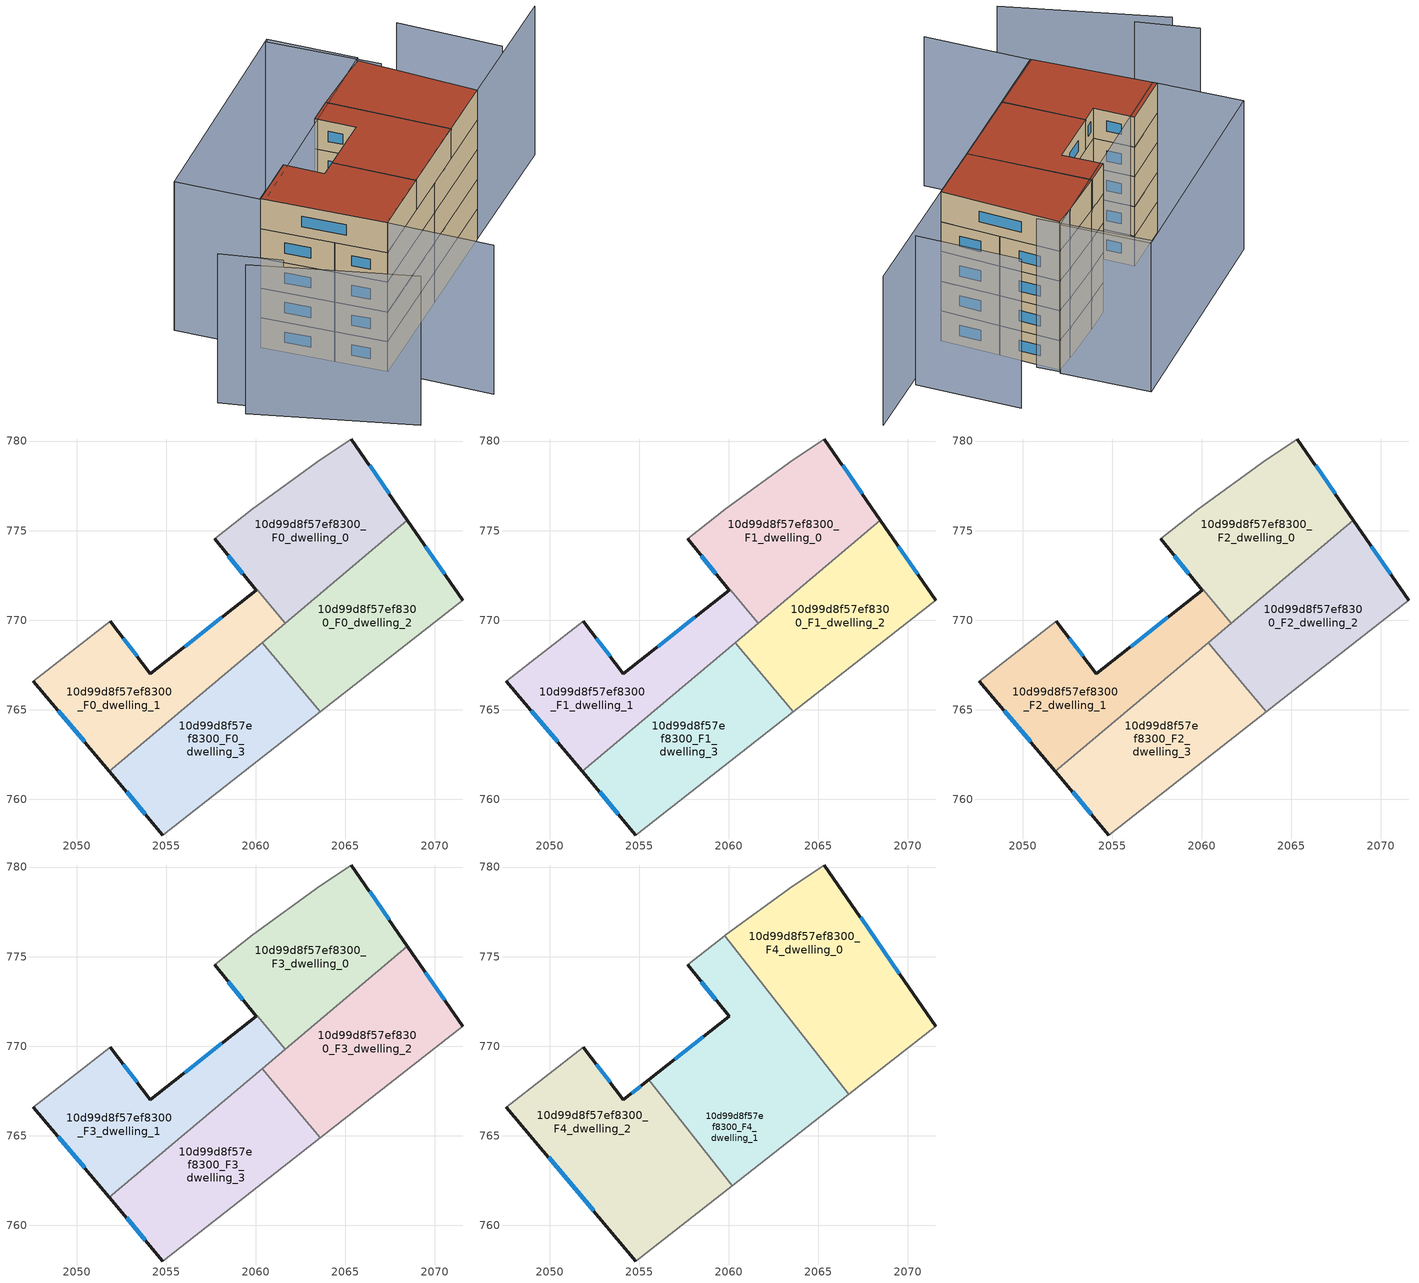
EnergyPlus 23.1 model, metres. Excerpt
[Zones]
10d99d8f57ef8300_F0_dwelling_0
 floor ground (EU_floor_Construction): 2065.34,780.11 2068.47,775.58 2061.66,769.84 2060.08,771.71 2060.03,771.66 2057.71,774.54 2059.83,776.21 2063.61,778.96 z0
 wall outside (EU_wall_Construction): 2068.47,775.58 2065.34,780.11 / 2057.71,774.54 2060.03,771.66 z0:3
 wall adiabatic (EU_wall_Construction): 2065.34,780.11 2063.61,778.96 2059.83,776.21 2057.71,774.54 z0:3
 wall to 10d99d8f57ef8300_F0_dwelling_1 (EU_wall_Construction): 2060.03,771.66 2060.08,771.71 2061.66,769.84 z0:3
 wall to 10d99d8f57ef8300_F0_dwelling_2 (EU_wall_Construction): 2061.66,769.84 2068.47,775.58 z0:3
 window (EU_Window_Construction): 2067.45,777.05 2066.36,778.64 / 2058.46,773.6 2059.27,772.6 z0.98:2.02
10d99d8f57ef8300_F0_dwelling_1
 floor ground (EU_floor_Construction): 2060.08,771.71 2061.66,769.84 2051.83,761.57 2047.59,766.59 2051.88,769.95 2054.12,767.02 2060.02,771.66 z0
 wall outside (EU_wall_Construction): 2047.59,766.59 2051.83,761.57 / 2060.02,771.66 2054.12,767.02 2051.88,769.95 z0:3
 wall adiabatic (EU_wall_Construction): 2051.88,769.95 2047.59,766.59 z0:3
 wall to 10d99d8f57ef8300_F0_dwelling_3 (EU_wall_Construction): 2051.83,761.57 2060.36,768.75 z0:3
 wall to 10d99d8f57ef8300_F0_dwelling_2 (EU_wall_Construction): 2060.36,768.75 2061.66,769.84 z0:3
 window (EU_Window_Construction): 2048.97,764.96 2050.45,763.21 / 2053.39,767.98 2052.61,769 / 2058.1,770.15 2056.04,768.53 z0.98:2.02
10d99d8f57ef8300_F0_dwelling_2
 floor ground (EU_floor_Construction): 2068.47,775.58 2071.55,771.11 2063.6,764.89 2060.36,768.75 z0
 wall outside (EU_wall_Construction): 2071.55,771.11 2068.47,775.58 z0:3
 wall to 10d99d8f57ef8300_F0_dwelling_3 (EU_wall_Construction): 2060.36,768.75 2063.6,764.89 z0:3
 wall adiabatic (EU_wall_Construction): 2063.6,764.89 2071.55,771.11 z0:3
 window (EU_Window_Construction): 2070.54,772.56 2069.47,774.12 z0.98:2.02
10d99d8f57ef8300_F0_dwelling_3
 floor ground (EU_floor_Construction): 2060.36,768.75 2063.6,764.89 2054.82,758.01 2051.83,761.57 z0
 wall outside (EU_wall_Construction): 2051.83,761.57 2054.82,758.01 z0:3
 wall adiabatic (EU_wall_Construction): 2054.82,758.01 2063.6,764.89 z0:3
 window (EU_Window_Construction): 2052.8,760.42 2053.85,759.17 z0.98:2.02
10d99d8f57ef8300_F1_dwelling_0
 floor to 10d99d8f57ef8300_F0_dwelling_0 (EU_floor_Construction): 2065.34,780.11 2068.47,775.58 2061.66,769.84 2060.08,771.71 2060.03,771.66 2057.71,774.54 2059.83,776.21 2063.61,778.96 z3
 wall outside (EU_wall_Construction): 2068.47,775.58 2065.34,780.11 / 2057.71,774.54 2060.03,771.66 z3:6
 wall adiabatic (EU_wall_Construction): 2065.34,780.11 2063.61,778.96 2059.83,776.21 2057.71,774.54 z3:6
 wall to 10d99d8f57ef8300_F1_dwelling_1 (EU_wall_Construction): 2060.03,771.66 2060.08,771.71 2061.66,769.84 z3:6
 wall to 10d99d8f57ef8300_F1_dwelling_2 (EU_wall_Construction): 2061.66,769.84 2068.47,775.58 z3:6
 window (EU_Window_Construction): 2067.45,777.05 2066.36,778.64 / 2058.46,773.6 2059.27,772.6 z3.98:5.02
10d99d8f57ef8300_F1_dwelling_1
 floor to 10d99d8f57ef8300_F0_dwelling_1 (EU_floor_Construction): 2060.08,771.71 2061.66,769.84 2051.83,761.57 2047.59,766.59 2051.88,769.95 2054.12,767.02 2060.03,771.66 z3
 wall outside (EU_wall_Construction): 2047.59,766.59 2051.83,761.57 / 2060.02,771.66 2054.12,767.02 2051.88,769.95 z3:6
 wall adiabatic (EU_wall_Construction): 2051.88,769.95 2047.59,766.59 z3:6
 wall to 10d99d8f57ef8300_F1_dwelling_3 (EU_wall_Construction): 2051.83,761.57 2060.36,768.75 z3:6
 wall to 10d99d8f57ef8300_F1_dwelling_2 (EU_wall_Construction): 2060.36,768.75 2061.66,769.84 z3:6
 window (EU_Window_Construction): 2048.97,764.96 2050.45,763.21 / 2053.39,767.98 2052.61,769 / 2058.1,770.15 2056.04,768.53 z3.98:5.02
10d99d8f57ef8300_F1_dwelling_2
 floor to 10d99d8f57ef8300_F0_dwelling_2 (EU_floor_Construction): 2068.47,775.58 2071.55,771.11 2063.6,764.89 2060.36,768.75 z3
 wall outside (EU_wall_Construction): 2071.55,771.11 2068.47,775.58 z3:6
 wall to 10d99d8f57ef8300_F1_dwelling_3 (EU_wall_Construction): 2060.36,768.75 2063.6,764.89 z3:6
 wall adiabatic (EU_wall_Construction): 2063.6,764.89 2071.55,771.11 z3:6
 window (EU_Window_Construction): 2070.54,772.56 2069.47,774.12 z3.98:5.02
10d99d8f57ef8300_F1_dwelling_3
 floor to 10d99d8f57ef8300_F0_dwelling_3 (EU_floor_Construction): 2060.36,768.75 2063.6,764.89 2054.82,758.01 2051.83,761.57 z3
 wall outside (EU_wall_Construction): 2051.83,761.57 2054.82,758.01 z3:6
 wall adiabatic (EU_wall_Construction): 2054.82,758.01 2063.6,764.89 z3:6
 window (EU_Window_Construction): 2052.8,760.42 2053.85,759.17 z3.98:5.02
10d99d8f57ef8300_F2_dwelling_0
 floor to 10d99d8f57ef8300_F1_dwelling_0 (EU_floor_Construction): 2065.34,780.11 2068.47,775.58 2061.66,769.84 2060.08,771.71 2060.03,771.66 2057.71,774.54 2059.83,776.21 2063.61,778.96 z6
 wall outside (EU_wall_Construction): 2068.47,775.58 2065.34,780.11 / 2057.71,774.54 2060.03,771.66 z6:9
 wall adiabatic (EU_wall_Construction): 2065.34,780.11 2063.61,778.96 2059.83,776.21 2057.71,774.54 z6:9
 wall to 10d99d8f57ef8300_F2_dwelling_1 (EU_wall_Construction): 2060.03,771.66 2060.08,771.71 2061.66,769.84 z6:9
 wall to 10d99d8f57ef8300_F2_dwelling_2 (EU_wall_Construction): 2061.66,769.84 2068.47,775.58 z6:9
 window (EU_Window_Construction): 2067.45,777.05 2066.36,778.64 / 2058.46,773.6 2059.27,772.6 z6.98:8.02
10d99d8f57ef8300_F2_dwelling_1
 floor to 10d99d8f57ef8300_F1_dwelling_1 (EU_floor_Construction): 2060.08,771.71 2061.66,769.84 2051.83,761.57 2047.59,766.59 2051.88,769.95 2054.12,767.02 2060.03,771.66 z6
 wall outside (EU_wall_Construction): 2047.59,766.59 2051.83,761.57 / 2060.02,771.66 2054.12,767.02 2051.88,769.95 z6:9
 wall adiabatic (EU_wall_Construction): 2051.88,769.95 2047.59,766.59 z6:9
 wall to 10d99d8f57ef8300_F2_dwelling_3 (EU_wall_Construction): 2051.83,761.57 2060.36,768.75 z6:9
 wall to 10d99d8f57ef8300_F2_dwelling_2 (EU_wall_Construction): 2060.36,768.75 2061.66,769.84 z6:9
 window (EU_Window_Construction): 2048.97,764.96 2050.45,763.21 / 2053.39,767.98 2052.61,769 / 2058.1,770.15 2056.04,768.53 z6.98:8.02
10d99d8f57ef8300_F2_dwelling_2
 floor to 10d99d8f57ef8300_F1_dwelling_2 (EU_floor_Construction): 2068.47,775.58 2071.55,771.11 2063.6,764.89 2060.36,768.75 z6
 wall outside (EU_wall_Construction): 2071.55,771.11 2068.47,775.58 z6:9
 wall to 10d99d8f57ef8300_F2_dwelling_3 (EU_wall_Construction): 2060.36,768.75 2063.6,764.89 z6:9
 wall adiabatic (EU_wall_Construction): 2063.6,764.89 2071.55,771.11 z6:9
 window (EU_Window_Construction): 2070.54,772.56 2069.47,774.12 z6.98:8.02
10d99d8f57ef8300_F2_dwelling_3
 floor to 10d99d8f57ef8300_F1_dwelling_3 (EU_floor_Construction): 2060.36,768.75 2063.6,764.89 2054.82,758.01 2051.83,761.57 z6
 wall outside (EU_wall_Construction): 2051.83,761.57 2054.82,758.01 z6:9
 wall adiabatic (EU_wall_Construction): 2054.82,758.01 2063.6,764.89 z6:9
 window (EU_Window_Construction): 2052.8,760.42 2053.85,759.17 z6.98:8.02
10d99d8f57ef8300_F3_dwelling_0
 floor to 10d99d8f57ef8300_F2_dwelling_0 (EU_floor_Construction): 2065.34,780.11 2068.47,775.58 2061.66,769.84 2060.08,771.71 2060.03,771.66 2057.71,774.54 2059.83,776.21 2063.61,778.96 z9
 wall outside (EU_wall_Construction): 2068.47,775.58 2065.34,780.11 / 2057.71,774.54 2060.03,771.66 z9:12
 wall adiabatic (EU_wall_Construction): 2065.34,780.11 2063.61,778.96 2059.83,776.21 2057.71,774.54 z9:12
 wall to 10d99d8f57ef8300_F3_dwelling_1 (EU_wall_Construction): 2060.03,771.66 2060.08,771.71 2061.66,769.84 z9:12
 wall to 10d99d8f57ef8300_F3_dwelling_2 (EU_wall_Construction): 2061.66,769.84 2068.47,775.58 z9:12
 window (EU_Window_Construction): 2067.45,777.05 2066.36,778.64 / 2058.46,773.6 2059.27,772.6 z9.98:11.02
10d99d8f57ef8300_F3_dwelling_1
 floor to 10d99d8f57ef8300_F2_dwelling_1 (EU_floor_Construction): 2060.08,771.71 2061.66,769.84 2051.83,761.57 2047.59,766.59 2051.88,769.95 2054.12,767.02 2060.03,771.66 z9
 wall outside (EU_wall_Construction): 2047.59,766.59 2051.83,761.57 / 2060.02,771.66 2054.12,767.02 2051.88,769.95 z9:12
 wall adiabatic (EU_wall_Construction): 2051.88,769.95 2047.59,766.59 z9:12
 wall to 10d99d8f57ef8300_F3_dwelling_3 (EU_wall_Construction): 2051.83,761.57 2060.36,768.75 z9:12
 wall to 10d99d8f57ef8300_F3_dwelling_2 (EU_wall_Construction): 2060.36,768.75 2061.66,769.84 z9:12
 window (EU_Window_Construction): 2048.97,764.96 2050.45,763.21 / 2053.39,767.98 2052.61,769 / 2058.1,770.15 2056.04,768.53 z9.98:11.02
10d99d8f57ef8300_F3_dwelling_2
 floor to 10d99d8f57ef8300_F2_dwelling_2 (EU_floor_Construction): 2068.47,775.58 2071.55,771.11 2063.6,764.89 2060.36,768.75 z9
 wall outside (EU_wall_Construction): 2071.55,771.11 2068.47,775.58 z9:12
 wall to 10d99d8f57ef8300_F3_dwelling_3 (EU_wall_Construction): 2060.36,768.75 2063.6,764.89 z9:12
 wall adiabatic (EU_wall_Construction): 2063.6,764.89 2071.55,771.11 z9:12
 window (EU_Window_Construction): 2070.54,772.56 2069.47,774.12 z9.98:11.02
10d99d8f57ef8300_F3_dwelling_3
 floor to 10d99d8f57ef8300_F2_dwelling_3 (EU_floor_Construction): 2060.36,768.75 2063.6,764.89 2054.82,758.01 2051.83,761.57 z9
 wall outside (EU_wall_Construction): 2051.83,761.57 2054.82,758.01 z9:12
 wall adiabatic (EU_wall_Construction): 2054.82,758.01 2063.6,764.89 z9:12
 window (EU_Window_Construction): 2052.8,760.42 2053.85,759.17 z9.98:11.02
10d99d8f57ef8300_F4_dwelling_0
 floor to 10d99d8f57ef8300_F3_dwelling_0 (EU_floor_Construction): 2065.34,780.11 2068.47,775.58 2063.51,771.4 2059.78,776.17 2059.83,776.21 2063.61,778.96 z12
 floor to 10d99d8f57ef8300_F3_dwelling_2 (EU_floor_Construction): 2068.47,775.58 2071.55,771.11 2066.71,767.32 2063.51,771.4 z12
 wall outside (EU_wall_Construction): 2071.55,771.11 2065.34,780.11 z12:15
 wall adiabatic (EU_wall_Construction): 2066.71,767.32 2071.55,771.11 / 2065.34,780.11 2063.61,778.96 2059.83,776.21 2059.78,776.17 z12:15
 wall to 10d99d8f57ef8300_F4_dwelling_1 (EU_wall_Construction): 2059.78,776.17 2066.71,767.32 z12:15
 window (EU_Window_Construction): 2069.53,774.04 2067.36,777.19 z12.98:14.02
 roof outside (EU_roof_Construction): 2071.55,771.11 2065.34,780.11 2063.61,778.96 2059.83,776.21 2059.78,776.17 2066.71,767.32 z15
10d99d8f57ef8300_F4_dwelling_1
 floor to 10d99d8f57ef8300_F3_dwelling_3 (EU_floor_Construction): 2060.36,768.75 2063.6,764.89 2060.19,762.21 2057.17,766.07 z12
 floor to 10d99d8f57ef8300_F3_dwelling_0 (EU_floor_Construction): 2059.78,776.17 2063.51,771.4 2061.66,769.84 2060.08,771.71 2060.03,771.66 2057.71,774.54 z12
 floor to 10d99d8f57ef8300_F3_dwelling_1 (EU_floor_Construction): 2060.08,771.71 2061.66,769.84 2057.17,766.07 2055.54,768.14 2060.03,771.66 z12
 floor to 10d99d8f57ef8300_F3_dwelling_2 (EU_floor_Construction): 2063.51,771.4 2066.71,767.32 2063.6,764.89 2060.36,768.75 z12
 wall outside (EU_wall_Construction): 2057.7,774.53 2060.03,771.66 2055.54,768.14 z12:15
 wall adiabatic (EU_wall_Construction): 2060.19,762.21 2066.71,767.32 / 2059.78,776.17 2057.7,774.53 z12:15
 wall to 10d99d8f57ef8300_F4_dwelling_2 (EU_wall_Construction): 2055.54,768.14 2060.19,762.21 z12:15
 window (EU_Window_Construction): 2058.57,770.52 2057,769.29 / 2058.46,773.6 2059.27,772.6 z12.98:14.02
 roof outside (EU_roof_Construction): 2066.71,767.32 2059.78,776.17 2057.7,774.53 2060.03,771.66 2055.54,768.14 2060.19,762.21 z15
10d99d8f57ef8300_F4_dwelling_2
 floor to 10d99d8f57ef8300_F3_dwelling_1 (EU_floor_Construction): 2055.54,768.14 2057.17,766.07 2051.83,761.57 2047.59,766.59 2051.88,769.95 2054.12,767.02 z12
 floor to 10d99d8f57ef8300_F3_dwelling_3 (EU_floor_Construction): 2057.17,766.07 2060.19,762.21 2054.82,758.01 2051.83,761.57 z12
 wall outside (EU_wall_Construction): 2055.54,768.14 2054.12,767.02 2051.88,769.95 / 2047.59,766.59 2054.82,758.01 z12:15
 wall adiabatic (EU_wall_Construction): 2054.82,758.01 2060.19,762.21 / 2051.88,769.95 2047.59,766.59 z12:15
 window (EU_Window_Construction): 2055.08,767.78 2054.59,767.39 / 2049.95,763.8 2052.47,760.8 / 2053.39,767.98 2052.61,769 z12.98:14.02
 roof outside (EU_roof_Construction): 2060.19,762.21 2055.54,768.14 2054.12,767.02 2051.88,769.95 2047.59,766.59 2054.82,758.01 z15
shading: 2041.39,758.77 2053.06,749.7 / 2040.25,761.39 2044.45,757.7 / 2060.66,750.51 2054.77,758.09 / 2054.77,758.09 2082.24,779.46 / 2076.77,775.68 2071.06,783.28 / 2066.75,778.73 2060.17,786.56 / 2042.75,772.55 2060.47,786.82 / 2060.47,786.82 2065.55,780.52 / 2065.55,780.52 2047.82,766.25 / 2047.82,766.25 2042.75,772.55 z0:15
[Building]
EU S2 Campaign: North Axis=0; Terrain=City; Solar Distribution=FullExterior
[Site:Location]
Bologna: Latitude=44.5; Longitude=11.25; Time Zone=1; Elevation=37
[SizingPeriod:WeatherFileDays]
AnnualSizingPeriod: Begin Month=1; Begin Day of Month=1; End Month=12; End Day of Month=31; Day of Week for Start Day=Monday; Use Weather File Daylight Saving Period=No; Use Weather File Rain and Snow Indicators=No
[MATERIAL]
EU_InternalMass_Material: Roughness=MediumRough; Thickness=0.1; Conductivity=1; Density=1800; Specific Heat=900; Thermal Absorptance=0.9; Solar Absorptance=0.7; Visible Absorptance=0.7
[MATERIAL:NOMASS] Roughness=MediumRough; Thermal Absorptance=0.9; Solar Absorptance=0.7; Visible Absorptance=0.7
Name | Thermal Resistance
EU_wall_NoMass | 0.905828
EU_roof_NoMass | 0.37593
EU_floor_NoMass | 0.67114
[WINDOWMATERIAL:SIMPLEGLAZINGSYSTEM]
EU_Window_SimpleGlazing: UFactor=4.52486; Solar Heat Gain Coefficient=0.85; Visible Transmittance=0.85
[CONSTRUCTION]
EU_wall_Construction: EU_wall_NoMass
EU_roof_Construction: EU_roof_NoMass
EU_floor_Construction: EU_floor_NoMass
EU_Window_Construction: EU_Window_SimpleGlazing
EU_InternalMass_Construction: EU_InternalMass_Material
[ZONE] Type=1; Multiplier=1; Ceiling Height=autocalculate; Floor Area=autocalculate; Part of Total Floor Area=Yes
Name | Volume
10d99d8f57ef8300_F0_dwelling_0; 10d99d8f57ef8300_F1_dwelling_0; 10d99d8f57ef8300_F2_dwelling_0; 10d99d8f57ef8300_F3_dwelling_0 | 162.51
10d99d8f57ef8300_F4_dwelling_0 | 216.125
10d99d8f57ef8300_F0_dwelling_1 | 161.642
10d99d8f57ef8300_F1_dwelling_1; 10d99d8f57ef8300_F2_dwelling_1; 10d99d8f57ef8300_F3_dwelling_1 | 161.65
10d99d8f57ef8300_F4_dwelling_1 | 216.12
10d99d8f57ef8300_F0_dwelling_2; 10d99d8f57ef8300_F1_dwelling_2; 10d99d8f57ef8300_F2_dwelling_2; 10d99d8f57ef8300_F3_dwelling_2 | 162.086
10d99d8f57ef8300_F4_dwelling_2 | 216.117
10d99d8f57ef8300_F0_dwelling_3; 10d99d8f57ef8300_F1_dwelling_3; 10d99d8f57ef8300_F2_dwelling_3; 10d99d8f57ef8300_F3_dwelling_3 | 162.104
[INTERNALMASS] Construction=EU_InternalMass_Construction
Name | Zone or ZoneList | Surface Area
10d99d8f57ef8300_F0_dwelling_0_EU_InternalMass | 10d99d8f57ef8300_F0_dwelling_0 | 54.175
10d99d8f57ef8300_F0_dwelling_1_EU_InternalMass | 10d99d8f57ef8300_F0_dwelling_1 | 53.8806
10d99d8f57ef8300_F0_dwelling_2_EU_InternalMass | 10d99d8f57ef8300_F0_dwelling_2 | 54.0289
10d99d8f57ef8300_F0_dwelling_3_EU_InternalMass | 10d99d8f57ef8300_F0_dwelling_3 | 54.0345
10d99d8f57ef8300_F1_dwelling_0_EU_InternalMass | 10d99d8f57ef8300_F1_dwelling_0 | 54.175
10d99d8f57ef8300_F1_dwelling_1_EU_InternalMass | 10d99d8f57ef8300_F1_dwelling_1 | 53.8806
10d99d8f57ef8300_F1_dwelling_2_EU_InternalMass | 10d99d8f57ef8300_F1_dwelling_2 | 54.0289
10d99d8f57ef8300_F1_dwelling_3_EU_InternalMass | 10d99d8f57ef8300_F1_dwelling_3 | 54.0345
10d99d8f57ef8300_F2_dwelling_0_EU_InternalMass | 10d99d8f57ef8300_F2_dwelling_0 | 54.175
10d99d8f57ef8300_F2_dwelling_1_EU_InternalMass | 10d99d8f57ef8300_F2_dwelling_1 | 53.8806
10d99d8f57ef8300_F2_dwelling_2_EU_InternalMass | 10d99d8f57ef8300_F2_dwelling_2 | 54.0289
10d99d8f57ef8300_F2_dwelling_3_EU_InternalMass | 10d99d8f57ef8300_F2_dwelling_3 | 54.0345
10d99d8f57ef8300_F3_dwelling_0_EU_InternalMass | 10d99d8f57ef8300_F3_dwelling_0 | 54.175
10d99d8f57ef8300_F3_dwelling_1_EU_InternalMass | 10d99d8f57ef8300_F3_dwelling_1 | 53.8806
10d99d8f57ef8300_F3_dwelling_2_EU_InternalMass | 10d99d8f57ef8300_F3_dwelling_2 | 54.0289
10d99d8f57ef8300_F3_dwelling_3_EU_InternalMass | 10d99d8f57ef8300_F3_dwelling_3 | 54.0345
10d99d8f57ef8300_F4_dwelling_0_EU_InternalMass | 10d99d8f57ef8300_F4_dwelling_0 | 72.0419
10d99d8f57ef8300_F4_dwelling_1_EU_InternalMass | 10d99d8f57ef8300_F4_dwelling_1 | 72.0401
10d99d8f57ef8300_F4_dwelling_2_EU_InternalMass | 10d99d8f57ef8300_F4_dwelling_2 | 72.0391
[OTHEREQUIPMENT] Fuel Type=Electricity; Design Level Calculation Method=Watts/Area; Power per Zone Floor Area=1; Fraction Latent=0; Fraction Radiant=0; Fraction Lost=0; Carbon Dioxide Generation Rate=0; EndUse Subcategory=EU_Step8_InternalGains
Name | Zone or ZoneList or Space or SpaceList | Schedule
EU_Step8_InternalGain_10d99d8f57ef8300_F0_dwelling_0_f000 | 10d99d8f57ef8300_F0_dwelling_0 | EU_Step8_GainSchedule_10d99d8f57ef8300_F0_dwelling_0_f000
EU_Step8_InternalGain_10d99d8f57ef8300_F0_dwelling_1_f000 | 10d99d8f57ef8300_F0_dwelling_1 | EU_Step8_GainSchedule_10d99d8f57ef8300_F0_dwelling_1_f000
EU_Step8_InternalGain_10d99d8f57ef8300_F0_dwelling_2_f000 | 10d99d8f57ef8300_F0_dwelling_2 | EU_Step8_GainSchedule_10d99d8f57ef8300_F0_dwelling_2_f000
EU_Step8_InternalGain_10d99d8f57ef8300_F0_dwelling_3_f000 | 10d99d8f57ef8300_F0_dwelling_3 | EU_Step8_GainSchedule_10d99d8f57ef8300_F0_dwelling_3_f000
EU_Step8_InternalGain_10d99d8f57ef8300_F1_dwelling_0_f000 | 10d99d8f57ef8300_F1_dwelling_0 | EU_Step8_GainSchedule_10d99d8f57ef8300_F1_dwelling_0_f000
EU_Step8_InternalGain_10d99d8f57ef8300_F1_dwelling_1_f000 | 10d99d8f57ef8300_F1_dwelling_1 | EU_Step8_GainSchedule_10d99d8f57ef8300_F1_dwelling_1_f000
EU_Step8_InternalGain_10d99d8f57ef8300_F1_dwelling_2_f000 | 10d99d8f57ef8300_F1_dwelling_2 | EU_Step8_GainSchedule_10d99d8f57ef8300_F1_dwelling_2_f000
EU_Step8_InternalGain_10d99d8f57ef8300_F1_dwelling_3_f000 | 10d99d8f57ef8300_F1_dwelling_3 | EU_Step8_GainSchedule_10d99d8f57ef8300_F1_dwelling_3_f000
EU_Step8_InternalGain_10d99d8f57ef8300_F2_dwelling_0_f000 | 10d99d8f57ef8300_F2_dwelling_0 | EU_Step8_GainSchedule_10d99d8f57ef8300_F2_dwelling_0_f000
EU_Step8_InternalGain_10d99d8f57ef8300_F2_dwelling_1_f000 | 10d99d8f57ef8300_F2_dwelling_1 | EU_Step8_GainSchedule_10d99d8f57ef8300_F2_dwelling_1_f000
EU_Step8_InternalGain_10d99d8f57ef8300_F2_dwelling_2_f000 | 10d99d8f57ef8300_F2_dwelling_2 | EU_Step8_GainSchedule_10d99d8f57ef8300_F2_dwelling_2_f000
EU_Step8_InternalGain_10d99d8f57ef8300_F2_dwelling_3_f000 | 10d99d8f57ef8300_F2_dwelling_3 | EU_Step8_GainSchedule_10d99d8f57ef8300_F2_dwelling_3_f000
EU_Step8_InternalGain_10d99d8f57ef8300_F3_dwelling_0_f000 | 10d99d8f57ef8300_F3_dwelling_0 | EU_Step8_GainSchedule_10d99d8f57ef8300_F3_dwelling_0_f000
EU_Step8_InternalGain_10d99d8f57ef8300_F3_dwelling_1_f000 | 10d99d8f57ef8300_F3_dwelling_1 | EU_Step8_GainSchedule_10d99d8f57ef8300_F3_dwelling_1_f000
EU_Step8_InternalGain_10d99d8f57ef8300_F3_dwelling_2_f000 | 10d99d8f57ef8300_F3_dwelling_2 | EU_Step8_GainSchedule_10d99d8f57ef8300_F3_dwelling_2_f000
EU_Step8_InternalGain_10d99d8f57ef8300_F3_dwelling_3_f000 | 10d99d8f57ef8300_F3_dwelling_3 | EU_Step8_GainSchedule_10d99d8f57ef8300_F3_dwelling_3_f000
EU_Step8_InternalGain_10d99d8f57ef8300_F4_dwelling_0_f000 | 10d99d8f57ef8300_F4_dwelling_0 | EU_Step8_GainSchedule_10d99d8f57ef8300_F4_dwelling_0_f000
EU_Step8_InternalGain_10d99d8f57ef8300_F4_dwelling_1_f000 | 10d99d8f57ef8300_F4_dwelling_1 | EU_Step8_GainSchedule_10d99d8f57ef8300_F4_dwelling_1_f000
EU_Step8_InternalGain_10d99d8f57ef8300_F4_dwelling_2_f000 | 10d99d8f57ef8300_F4_dwelling_2 | EU_Step8_GainSchedule_10d99d8f57ef8300_F4_dwelling_2_f000
[ZONEVENTILATION:DESIGNFLOWRATE] Schedule=EU_AlwaysOn; Design Flow Rate Calculation Method=AirChanges/Hour; Air Changes per Hour=0.73129; Ventilation Type=Natural; Fan Pressure Rise=0; Fan Total Efficiency=1; Constant Term Coefficient=1; Temperature Term Coefficient=0; Velocity Term Coefficient=0; Velocity Squared Term Coefficient=0; Minimum Indoor Temperature=-100; Maximum Indoor Temperature=100; Delta Temperature=-100; Minimum Outdoor Temperature=-100; Maximum Outdoor Temperature=100; Maximum Wind Speed=40
Name | Zone or ZoneList or Space or SpaceList
EU_ConstantAir_10d99d8f57ef8300_F0_dwelling_0 | 10d99d8f57ef8300_F0_dwelling_0
EU_ConstantAir_10d99d8f57ef8300_F0_dwelling_1 | 10d99d8f57ef8300_F0_dwelling_1
EU_ConstantAir_10d99d8f57ef8300_F0_dwelling_2 | 10d99d8f57ef8300_F0_dwelling_2
EU_ConstantAir_10d99d8f57ef8300_F0_dwelling_3 | 10d99d8f57ef8300_F0_dwelling_3
EU_ConstantAir_10d99d8f57ef8300_F1_dwelling_0 | 10d99d8f57ef8300_F1_dwelling_0
EU_ConstantAir_10d99d8f57ef8300_F1_dwelling_1 | 10d99d8f57ef8300_F1_dwelling_1
EU_ConstantAir_10d99d8f57ef8300_F1_dwelling_2 | 10d99d8f57ef8300_F1_dwelling_2
EU_ConstantAir_10d99d8f57ef8300_F1_dwelling_3 | 10d99d8f57ef8300_F1_dwelling_3
EU_ConstantAir_10d99d8f57ef8300_F2_dwelling_0 | 10d99d8f57ef8300_F2_dwelling_0
EU_ConstantAir_10d99d8f57ef8300_F2_dwelling_1 | 10d99d8f57ef8300_F2_dwelling_1
EU_ConstantAir_10d99d8f57ef8300_F2_dwelling_2 | 10d99d8f57ef8300_F2_dwelling_2
EU_ConstantAir_10d99d8f57ef8300_F2_dwelling_3 | 10d99d8f57ef8300_F2_dwelling_3
EU_ConstantAir_10d99d8f57ef8300_F3_dwelling_0 | 10d99d8f57ef8300_F3_dwelling_0
EU_ConstantAir_10d99d8f57ef8300_F3_dwelling_1 | 10d99d8f57ef8300_F3_dwelling_1
EU_ConstantAir_10d99d8f57ef8300_F3_dwelling_2 | 10d99d8f57ef8300_F3_dwelling_2
EU_ConstantAir_10d99d8f57ef8300_F3_dwelling_3 | 10d99d8f57ef8300_F3_dwelling_3
EU_ConstantAir_10d99d8f57ef8300_F4_dwelling_0 | 10d99d8f57ef8300_F4_dwelling_0
EU_ConstantAir_10d99d8f57ef8300_F4_dwelling_1 | 10d99d8f57ef8300_F4_dwelling_1
EU_ConstantAir_10d99d8f57ef8300_F4_dwelling_2 | 10d99d8f57ef8300_F4_dwelling_2
[HVACTEMPLATE:THERMOSTAT] Constant Heating Setpoint=20; Constant Cooling Setpoint=50
EU_HeatOnly_10d99d8f57ef8300_F0_dwelling_0; EU_HeatOnly_10d99d8f57ef8300_F0_dwelling_1; EU_HeatOnly_10d99d8f57ef8300_F0_dwelling_2; EU_HeatOnly_10d99d8f57ef8300_F0_dwelling_3; EU_HeatOnly_10d99d8f57ef8300_F1_dwelling_0; EU_HeatOnly_10d99d8f57ef8300_F1_dwelling_1; EU_HeatOnly_10d99d8f57ef8300_F1_dwelling_2; EU_HeatOnly_10d99d8f57ef8300_F1_dwelling_3; EU_HeatOnly_10d99d8f57ef8300_F2_dwelling_0; EU_HeatOnly_10d99d8f57ef8300_F2_dwelling_1; EU_HeatOnly_10d99d8f57ef8300_F2_dwelling_2; EU_HeatOnly_10d99d8f57ef8300_F2_dwelling_3; EU_HeatOnly_10d99d8f57ef8300_F3_dwelling_0; EU_HeatOnly_10d99d8f57ef8300_F3_dwelling_1; EU_HeatOnly_10d99d8f57ef8300_F3_dwelling_2; EU_HeatOnly_10d99d8f57ef8300_F3_dwelling_3; EU_HeatOnly_10d99d8f57ef8300_F4_dwelling_0; EU_HeatOnly_10d99d8f57ef8300_F4_dwelling_1; EU_HeatOnly_10d99d8f57ef8300_F4_dwelling_2
[HVACTEMPLATE:ZONE:IDEALLOADSAIRSYSTEM] System Availability Schedule=EU_AlwaysOn; Maximum Heating Supply Air Temperature=50; Minimum Cooling Supply Air Temperature=13; Maximum Heating Supply Air Humidity Ratio=0.0156; Minimum Cooling Supply Air Humidity Ratio=0.0077; Heating Limit=NoLimit; Cooling Limit=NoLimit; Heating Availability Schedule=EU_AlwaysOn; Cooling Availability Schedule=EU_CoolingOff; Dehumidification Control Type=ConstantSensibleHeatRatio; Cooling Sensible Heat Ratio=0.7; Dehumidification Setpoint=60; Humidification Control Type=None; Humidification Setpoint=30; Outdoor Air Method=None; Outdoor Air Flow Rate per Person=0.00944; Outdoor Air Flow Rate per Zone Floor Area=0; Outdoor Air Flow Rate per Zone=0; Demand Controlled Ventilation Type=None; Outdoor Air Economizer Type=NoEconomizer; Heat Recovery Type=None; Sensible Heat Recovery Effectiveness=0.7; Latent Heat Recovery Effectiveness=0.65
Name | Template Thermostat
10d99d8f57ef8300_F0_dwelling_0 | EU_HeatOnly_10d99d8f57ef8300_F0_dwelling_0
10d99d8f57ef8300_F0_dwelling_1 | EU_HeatOnly_10d99d8f57ef8300_F0_dwelling_1
10d99d8f57ef8300_F0_dwelling_2 | EU_HeatOnly_10d99d8f57ef8300_F0_dwelling_2
10d99d8f57ef8300_F0_dwelling_3 | EU_HeatOnly_10d99d8f57ef8300_F0_dwelling_3
10d99d8f57ef8300_F1_dwelling_0 | EU_HeatOnly_10d99d8f57ef8300_F1_dwelling_0
10d99d8f57ef8300_F1_dwelling_1 | EU_HeatOnly_10d99d8f57ef8300_F1_dwelling_1
10d99d8f57ef8300_F1_dwelling_2 | EU_HeatOnly_10d99d8f57ef8300_F1_dwelling_2
10d99d8f57ef8300_F1_dwelling_3 | EU_HeatOnly_10d99d8f57ef8300_F1_dwelling_3
10d99d8f57ef8300_F2_dwelling_0 | EU_HeatOnly_10d99d8f57ef8300_F2_dwelling_0
10d99d8f57ef8300_F2_dwelling_1 | EU_HeatOnly_10d99d8f57ef8300_F2_dwelling_1
10d99d8f57ef8300_F2_dwelling_2 | EU_HeatOnly_10d99d8f57ef8300_F2_dwelling_2
10d99d8f57ef8300_F2_dwelling_3 | EU_HeatOnly_10d99d8f57ef8300_F2_dwelling_3
10d99d8f57ef8300_F3_dwelling_0 | EU_HeatOnly_10d99d8f57ef8300_F3_dwelling_0
10d99d8f57ef8300_F3_dwelling_1 | EU_HeatOnly_10d99d8f57ef8300_F3_dwelling_1
10d99d8f57ef8300_F3_dwelling_2 | EU_HeatOnly_10d99d8f57ef8300_F3_dwelling_2
10d99d8f57ef8300_F3_dwelling_3 | EU_HeatOnly_10d99d8f57ef8300_F3_dwelling_3
10d99d8f57ef8300_F4_dwelling_0 | EU_HeatOnly_10d99d8f57ef8300_F4_dwelling_0
10d99d8f57ef8300_F4_dwelling_1 | EU_HeatOnly_10d99d8f57ef8300_F4_dwelling_1
10d99d8f57ef8300_F4_dwelling_2 | EU_HeatOnly_10d99d8f57ef8300_F4_dwelling_2
[SIZING:ZONE] Zone Cooling Design Supply Air Temperature Input Method=SupplyAirTemperature; Zone Cooling Design Supply Air Temperature=13; Zone Heating Design Supply Air Temperature Input Method=SupplyAirTemperature; Zone Heating Design Supply Air Temperature=50; Zone Cooling Design Supply Air Humidity Ratio=0.008; Zone Heating Design Supply Air Humidity Ratio=0.008; Cooling Design Air Flow Method=DesignDay; Cooling Design Air Flow Rate=0; Cooling Minimum Air Flow per Zone Floor Area=0.000762; Cooling Minimum Air Flow=0; Cooling Minimum Air Flow Fraction=0.2; Heating Design Air Flow Method=DesignDay; Heating Design Air Flow Rate=0; Heating Maximum Air Flow per Zone Floor Area=0.002032; Heating Maximum Air Flow=0.141576; Heating Maximum Air Flow Fraction=0.3; Account for Dedicated Outdoor Air System=No; Dedicated Outdoor Air System Control Strategy=NeutralSupplyAir; Dedicated Outdoor Air Low Setpoint Temperature for Design=autosize; Dedicated Outdoor Air High Setpoint Temperature for Design=autosize; Zone Load Sizing Method=Sensible Load Only No Latent Load; Zone Latent Cooling Design Supply Air Humidity Ratio Input Method=HumidityRatioDifference; Zone Cooling Design Supply Air Humidity Ratio Difference=0.005; Zone Latent Heating Design Supply Air Humidity Ratio Input Method=HumidityRatioDifference; Zone Humidification Design Supply Air Humidity Ratio Difference=0.005
10d99d8f57ef8300_F0_dwelling_0; 10d99d8f57ef8300_F0_dwelling_1; 10d99d8f57ef8300_F0_dwelling_2; 10d99d8f57ef8300_F0_dwelling_3; 10d99d8f57ef8300_F1_dwelling_0; 10d99d8f57ef8300_F1_dwelling_1; 10d99d8f57ef8300_F1_dwelling_2; 10d99d8f57ef8300_F1_dwelling_3; 10d99d8f57ef8300_F2_dwelling_0; 10d99d8f57ef8300_F2_dwelling_1; 10d99d8f57ef8300_F2_dwelling_2; 10d99d8f57ef8300_F2_dwelling_3; 10d99d8f57ef8300_F3_dwelling_0; 10d99d8f57ef8300_F3_dwelling_1; 10d99d8f57ef8300_F3_dwelling_2; 10d99d8f57ef8300_F3_dwelling_3; 10d99d8f57ef8300_F4_dwelling_0; 10d99d8f57ef8300_F4_dwelling_1; 10d99d8f57ef8300_F4_dwelling_2
[SCHEDULE:CONSTANT]
Name | Hourly Value
EU_AlwaysOn | 1
EU_CoolingOff | 0
[SCHEDULE:FILE] Column Number=1; Rows to Skip at Top=0; Number of Hours of Data=8760; Column Separator=Comma; Interpolate to Timestep=No; Minutes per Item=60; Adjust Schedule for Daylight Savings=Yes
Name | File
EU_Step8_GainSchedule_10d99d8f57ef8300_F0_dwelling_0_f000 | ../../schedules/10d99d8f57ef8300/10d99d8f57ef8300_F0_dwelling_0_f000_gain.csv
EU_Step8_GainSchedule_10d99d8f57ef8300_F0_dwelling_1_f000 | ../../schedules/10d99d8f57ef8300/10d99d8f57ef8300_F0_dwelling_1_f000_gain.csv
EU_Step8_GainSchedule_10d99d8f57ef8300_F0_dwelling_2_f000 | ../../schedules/10d99d8f57ef8300/10d99d8f57ef8300_F0_dwelling_2_f000_gain.csv
EU_Step8_GainSchedule_10d99d8f57ef8300_F0_dwelling_3_f000 | ../../schedules/10d99d8f57ef8300/10d99d8f57ef8300_F0_dwelling_3_f000_gain.csv
EU_Step8_GainSchedule_10d99d8f57ef8300_F1_dwelling_0_f000 | ../../schedules/10d99d8f57ef8300/10d99d8f57ef8300_F1_dwelling_0_f000_gain.csv
EU_Step8_GainSchedule_10d99d8f57ef8300_F1_dwelling_1_f000 | ../../schedules/10d99d8f57ef8300/10d99d8f57ef8300_F1_dwelling_1_f000_gain.csv
EU_Step8_GainSchedule_10d99d8f57ef8300_F1_dwelling_2_f000 | ../../schedules/10d99d8f57ef8300/10d99d8f57ef8300_F1_dwelling_2_f000_gain.csv
EU_Step8_GainSchedule_10d99d8f57ef8300_F1_dwelling_3_f000 | ../../schedules/10d99d8f57ef8300/10d99d8f57ef8300_F1_dwelling_3_f000_gain.csv
EU_Step8_GainSchedule_10d99d8f57ef8300_F2_dwelling_0_f000 | ../../schedules/10d99d8f57ef8300/10d99d8f57ef8300_F2_dwelling_0_f000_gain.csv
EU_Step8_GainSchedule_10d99d8f57ef8300_F2_dwelling_1_f000 | ../../schedules/10d99d8f57ef8300/10d99d8f57ef8300_F2_dwelling_1_f000_gain.csv
EU_Step8_GainSchedule_10d99d8f57ef8300_F2_dwelling_2_f000 | ../../schedules/10d99d8f57ef8300/10d99d8f57ef8300_F2_dwelling_2_f000_gain.csv
EU_Step8_GainSchedule_10d99d8f57ef8300_F2_dwelling_3_f000 | ../../schedules/10d99d8f57ef8300/10d99d8f57ef8300_F2_dwelling_3_f000_gain.csv
EU_Step8_GainSchedule_10d99d8f57ef8300_F3_dwelling_0_f000 | ../../schedules/10d99d8f57ef8300/10d99d8f57ef8300_F3_dwelling_0_f000_gain.csv
EU_Step8_GainSchedule_10d99d8f57ef8300_F3_dwelling_1_f000 | ../../schedules/10d99d8f57ef8300/10d99d8f57ef8300_F3_dwelling_1_f000_gain.csv
EU_Step8_GainSchedule_10d99d8f57ef8300_F3_dwelling_2_f000 | ../../schedules/10d99d8f57ef8300/10d99d8f57ef8300_F3_dwelling_2_f000_gain.csv
EU_Step8_GainSchedule_10d99d8f57ef8300_F3_dwelling_3_f000 | ../../schedules/10d99d8f57ef8300/10d99d8f57ef8300_F3_dwelling_3_f000_gain.csv
EU_Step8_GainSchedule_10d99d8f57ef8300_F4_dwelling_0_f000 | ../../schedules/10d99d8f57ef8300/10d99d8f57ef8300_F4_dwelling_0_f000_gain.csv
EU_Step8_GainSchedule_10d99d8f57ef8300_F4_dwelling_1_f000 | ../../schedules/10d99d8f57ef8300/10d99d8f57ef8300_F4_dwelling_1_f000_gain.csv
EU_Step8_GainSchedule_10d99d8f57ef8300_F4_dwelling_2_f000 | ../../schedules/10d99d8f57ef8300/10d99d8f57ef8300_F4_dwelling_2_f000_gain.csv
